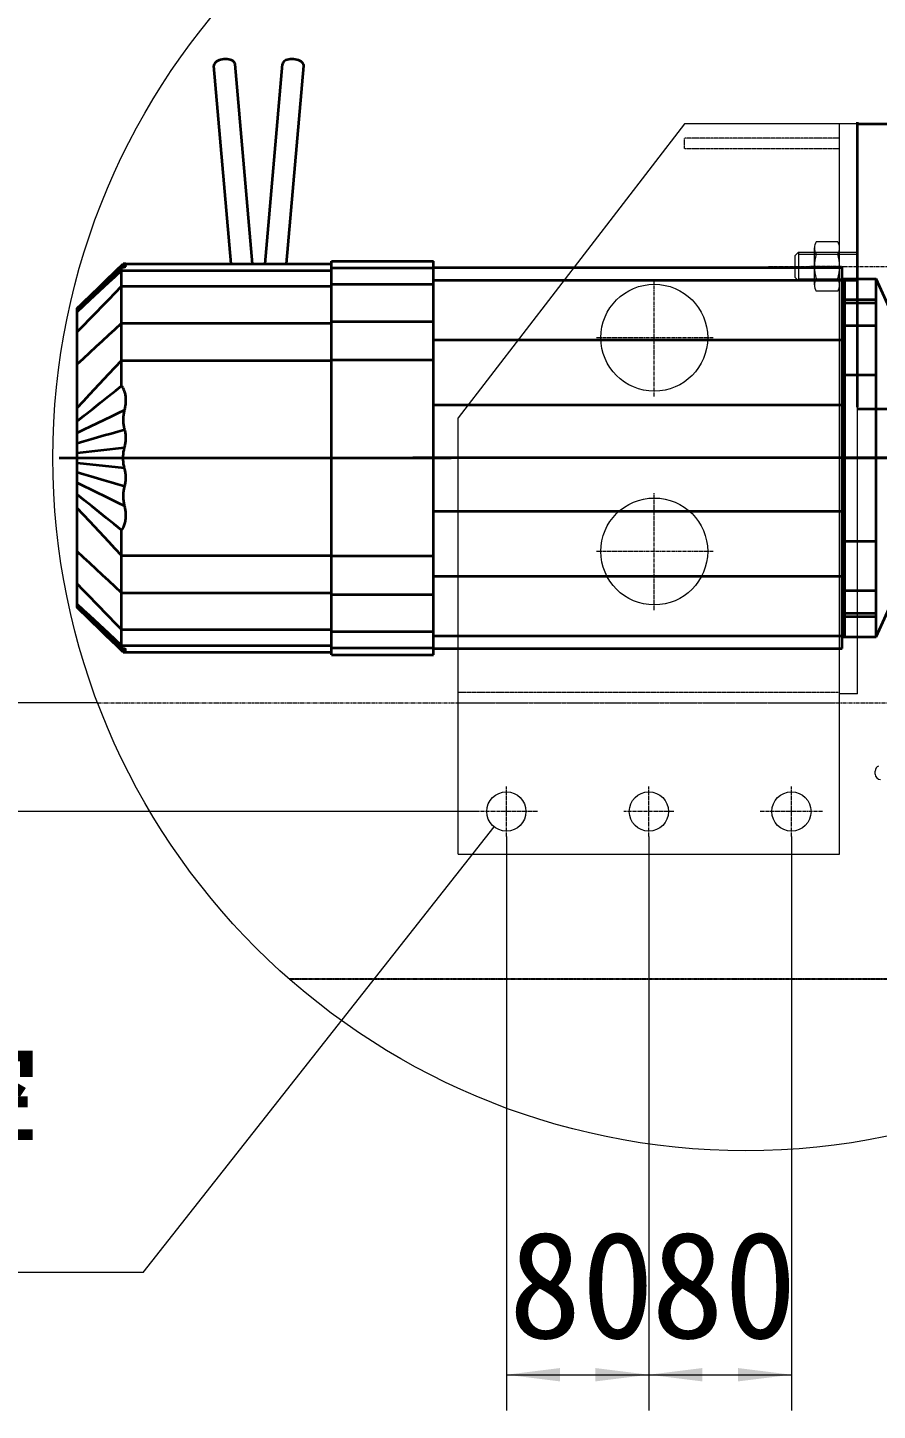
# Model space of a CAD drawing. Header units: millimetres. Extents: x -50460 to 50460, y -35640 to 35640.
# Drawn here: x -37696 to -34834, y 9291 to 13948 of the extents above; entities that cross this region are included whole.
import ezdxf

# ---------------------------------------------------------------- set-up
doc = ezdxf.new("R2010")
doc.units = ezdxf.units.MM
for name, pattern in [('双点画线', [22, 12, -2, 2, -2, 2, -2]), ('点画线', [18, 12, -2, 2, -2]), ('虚线', [2, 1, -1])]:
    doc.linetypes.add(name, pattern=pattern)
doc.layers.get('0').update_dxf_attribs({"lineweight": 35})
for name, color, linetype, lineweight in [('7', 30, '双点画线', 18), ('CDRAFT0', 7, 'Continuous', 15), ('CONV', 4, 'Continuous', 18), ('EB0_1', 7, 'Continuous', 15), ('中心线层', 1, '点画线', 18), ('尺寸线层', 4, 'Continuous', 18), ('细实线层', 3, 'Continuous', 18), ('虚线层', 100, '虚线', 18)]:
    doc.layers.add(name, color=color, linetype=linetype, lineweight=lineweight)
doc.styles.get("Standard").update_dxf_attribs({"font": ''})
doc.styles.get('Standard').set_extended_font_data('宋体')
doc.dimstyles.new('AM_DEMATIC$0', dxfattribs={"dimscale": 120, "dimtxt": 3, "dimasz": 1.5, "dimexe": 1, "dimexo": 0, "dimgap": 1, "dimtad": 1, "dimdsep": 46, "dimtxsty": 'Standard', "dimblk": '_CAXARROW', "dimcen": 0, "dimdle": 3, "dimclrd": 256, "dimclre": 256, "dimclrt": 2, "dimadec": 0, "dimazin": 2, "dimtfac": 0.707107, "dimtdec": 3, "dimtmove": 0, "dimatfit": 3, "dimfxl": 1, "dimfrac": 2, "dimtolj": 1, "dimlwd": 18, "dimarcsym": 0})
doc.dimstyles.new('AM_DEMATIC$3', dxfattribs={"dimscale": 120, "dimtxt": 3.371484, "dimasz": 2.5, "dimexe": 1, "dimexo": 1, "dimgap": 2.088633, "dimtad": 1, "dimtoh": 1, "dimdsep": 46, "dimtxsty": 'Standard', "dimblk": 'NONE', "dimcen": 0, "dimdle": 5, "dimclrd": 256, "dimclre": 256, "dimclrt": 2, "dimadec": 0, "dimazin": 2, "dimtfac": 0.707107, "dimtdec": 3, "dimtofl": 0, "dimtmove": 0, "dimatfit": 0, "dimfxl": 1, "dimfrac": 2, "dimtolj": 1, "dimlwd": 18, "dimarcsym": 0})

# ---------------------------------------------------------------- blocks, each defined once
blk = doc.blocks.new('*X1171')
at = {"layer": '7'}
for p, q in [((-2183, -825), (2183, -825)), ((-2183, -825), (2183, -825)), ((-1538.3, -1755), (1538.3, -1755)), ((-1538.3, -1755), (1538.3, -1755))]:
    blk.add_line(p, q, dxfattribs=at)
at = {"layer": '7', "linetype": '双点画线', "lineweight": 25}
blk.add_line((-1538.3, -1755), (1538.3, -1755), dxfattribs=at)
at = {"layer": 'CDRAFT0', "color": 1, "linetype": 'Continuous', "lineweight": 35}
for p, q in [((-1792, 1323.4), (-1792.2, 1320.3)), ((-1733.9, 654), (-1792.2, 1320.3)), ((-1790.9, 1326.5), (-1792, 1323.4)), ((-1789, 1329.5), (-1790.9, 1326.5)), ((-1786.3, 1332.3), (-1789, 1329.5)), ((-1782.9, 1335), (-1786.3, 1332.3)), ((-1778.8, 1337.4), (-1782.9, 1335)), ((-1774.1, 1339.4), (-1778.8, 1337.4)), ((-1769, 1341), (-1774.1, 1339.4)), ((-1763.6, 1342.2), (-1769, 1341)), ((-1758, 1342.9), (-1763.6, 1342.2)), ((-1752.4, 1343.2), (-1758, 1342.9)), ((-1746.8, 1342.9), (-1752.4, 1343.2)), ((-1741.5, 1342.2), (-1746.8, 1342.9)), ((-1736.6, 1341), (-1741.5, 1342.2)), ((-1732.1, 1339.4), (-1736.6, 1341)), ((-1728.3, 1337.4), (-1732.1, 1339.4)), ((-1725.1, 1335.1), (-1728.3, 1337.4)), ((-1722.7, 1332.4), (-1725.1, 1335.1)), ((-1721.1, 1329.6), (-1722.7, 1332.4)), ((-1720.4, 1326.5), (-1721.1, 1329.6)), ((-1661.6, 654), (-1720.4, 1326.5)), ((-1619.4, 654), (-1560.6, 1326.5)), ((-1559.9, 1329.6), (-1560.6, 1326.5)), ((-1558.3, 1332.4), (-1559.9, 1329.6)), ((-1555.9, 1335.1), (-1558.3, 1332.4)), ((-1552.7, 1337.4), (-1555.9, 1335.1)), ((-1548.9, 1339.4), (-1552.7, 1337.4)), ((-1544.4, 1341), (-1548.9, 1339.4)), ((-1547.2, 654), (-1488.9, 1320.3)), ((-1539.5, 1342.2), (-1544.4, 1341)), ((-1534.2, 1342.9), (-1539.5, 1342.2)), ((-1528.6, 1343.2), (-1534.2, 1342.9)), ((-1523, 1342.9), (-1528.6, 1343.2)), ((-1517.4, 1342.2), (-1523, 1342.9)), ((-1512, 1341), (-1517.4, 1342.2)), ((-1506.9, 1339.4), (-1512, 1341)), ((-1502.3, 1337.4), (-1506.9, 1339.4)), ((-1498.2, 1335), (-1502.3, 1337.4)), ((-1494.7, 1332.3), (-1498.2, 1335)), ((-1492, 1329.5), (-1494.7, 1332.3)), ((-1490.1, 1326.5), (-1492, 1329.5)), ((-1489, 1323.4), (-1490.1, 1326.5)), ((-1488.9, 1320.3), (-1489, 1323.4)), ((-2121.1, 630.9), (-2097.2, 654)), ((-2097.1, 654), (-2097.2, 654)), ((-2097.2, 654), (-1395.1, 654)), ((-2096.9, 654), (-2097.1, 654)), ((-2096.5, 654), (-2096.9, 654)), ((-2096.1, 653.9), (-2096.5, 654)), ((-2095.6, 653.9), (-2096.1, 653.9)), ((-2095.1, 653.9), (-2095.6, 653.9)), ((-2094.5, 653.9), (-2095.1, 653.9)), ((-2093.9, 653.8), (-2094.5, 653.9)), ((-2094.3, 651.9), (-2093.9, 652.3)), ((-2093.4, 653.8), (-2093.9, 653.8)), ((-2093.9, 652.3), (-2093.1, 653)), ((-2092.8, 653.8), (-2093.4, 653.8)), ((-2093.1, 653), (-2092.7, 653.4)), ((-2092.4, 653.7), (-2092.8, 653.8)), ((-2092.7, 653.4), (-2092.4, 653.7)), ((-2091.8, 653.7), (-2092.4, 653.7)), ((-2091.9, 652.1), (-2091.2, 652.2)), ((-2091.1, 653.7), (-2091.8, 653.7)), ((-2091.2, 652.2), (-2090.5, 652.3)), ((-2090.5, 653.6), (-2091.1, 653.7)), ((-2089.8, 653.6), (-2090.5, 653.6)), ((-2090.5, 652.3), (-2089.8, 652.4)), ((-2089.2, 653.5), (-2089.8, 653.6)), ((-2089.8, 652.4), (-2089.1, 652.6)), ((-2088.7, 653.4), (-2089.2, 653.5)), ((-2089.1, 652.6), (-2088.6, 652.7)), ((-2088.3, 653.3), (-2088.7, 653.4)), ((-2088.6, 652.7), (-2088.2, 652.8)), ((-2088.1, 653.2), (-2088.3, 653.3)), ((-2088.2, 652.8), (-2088, 653)), ((-2088, 653.1), (-2088.1, 653.2)), ((-2088, 653), (-2088, 653.1)), ((-1395.1, 663), (-1052.5, 663)), ((-1395.1, -663), (-1395.1, 663)), ((-1052.5, -663), (-1052.5, 663)), ((-2158.4, 594.8), (-2145.1, 607.7)), ((-2152.8, 593.4), (-2127.4, 617.8)), ((-2145.4, 591.7), (-2123.9, 611.5)), ((-2145.1, 607.7), (-2133.1, 619.3)), ((-2144.7, 604.7), (-2132.4, 616.3)), ((-2133.1, 619.3), (-2121.1, 630.9)), ((-2132.4, 616.3), (-2120.3, 627.9)), ((-2127.4, 617.8), (-2102.5, 641.6)), ((-2123.9, 611.5), (-2102.5, 631.3)), ((-2120.3, 627.9), (-2108.1, 639.4)), ((-2108.1, 639.4), (-2096, 650.9)), ((-2102.5, 641.6), (-2100.4, 641.9)), ((-2102.5, 243.2), (-2102.5, 641.6)), ((-2102.5, 631.3), (-1395.1, 631.3)), ((-2100.4, 641.9), (-2098.6, 642.2)), ((-2098.6, 642.2), (-2096.8, 642.4)), ((-2098.5, 642.2), (-2097.4, 643.2)), ((-2097.4, 643.2), (-2096.3, 644.3)), ((-2096.8, 642.4), (-2095.3, 642.7)), ((-2096.3, 644.3), (-2095.1, 645.3)), ((-2096.1, 650.7), (-2096, 650.9)), ((-2096.1, 650.4), (-2096.1, 650.7)), ((-2095.8, 650.1), (-2096.1, 650.4)), ((-2096, 650.9), (-2095.6, 651.2)), ((-2095.4, 649.8), (-2095.8, 650.1)), ((-2095.6, 651.2), (-2095.1, 651.4)), ((-2094.9, 649.5), (-2095.4, 649.8)), ((-2095.3, 642.7), (-2093.9, 643)), ((-2095.1, 651.4), (-2094.5, 651.6)), ((-2095.1, 645.3), (-2094, 646.4)), ((-2094.3, 649.3), (-2094.9, 649.5)), ((-2094.7, 651.5), (-2094.3, 651.9)), ((-2094.5, 651.6), (-2093.8, 651.7)), ((-2093.6, 649), (-2094.3, 649.3)), ((-2094, 646.4), (-2092.9, 647.4)), ((-2093.9, 643), (-2092.7, 643.3)), ((-2093.8, 651.7), (-2093.1, 651.9)), ((-2092.9, 648.8), (-2093.6, 649)), ((-2093.1, 651.9), (-2092.5, 652)), ((-2092.3, 648.6), (-2092.9, 648.8)), ((-2092.9, 647.4), (-2091.8, 648.5)), ((-2092.7, 643.3), (-2091.7, 643.6)), ((-2092.5, 652), (-2091.9, 652.1)), ((-2091.8, 648.5), (-2092.3, 648.6)), ((-2091.3, 648.3), (-2091.8, 648.5)), ((-2091.7, 643.6), (-2090.7, 644)), ((-2090.8, 648.2), (-2091.3, 648.3)), ((-2090.3, 648), (-2090.8, 648.2)), ((-2090.7, 644), (-2089.9, 644.3)), ((-2089.8, 647.8), (-2090.3, 648)), ((-2089.9, 644.3), (-2089.3, 644.6)), ((-2089.3, 647.6), (-2089.8, 647.8)), ((-2088.9, 647.3), (-2089.3, 647.6)), ((-2089.3, 644.6), (-2088.7, 644.9)), ((-2088.5, 647.1), (-2088.9, 647.3)), ((-2088.7, 644.9), (-2088.3, 645.2)), ((-2088.1, 646.8), (-2088.5, 647.1)), ((-2088.3, 645.2), (-2088, 645.5)), ((-2087.9, 646.5), (-2088.1, 646.8)), ((-2088, 645.5), (-2087.9, 645.9)), ((-2087.8, 646.2), (-2087.9, 646.5)), ((-2087.9, 645.9), (-2087.8, 646.2)), ((-1395.1, 640.2), (-1052.5, 640.2)), ((-1052.5, 642), (324.5, 642)), ((324.5, -642), (324.5, 642)), ((-2209.7, 532.2), (-2145.4, 591.7)), ((-2202.7, 545.6), (-2177.8, 569.5)), ((-2198.6, 556.1), (-2185.2, 569)), ((-2198.3, 553.7), (-2184.8, 566.5)), ((-2185.2, 569), (-2171.8, 582)), ((-2184.8, 566.5), (-2171.4, 579.3)), ((-2177.8, 569.5), (-2152.8, 593.4)), ((-2171.8, 582), (-2158.4, 594.8)), ((-2171.4, 579.3), (-2158, 592)), ((-2158, 592), (-2144.7, 604.7)), ((-2123.9, 556.1), (-2102.5, 578.1)), ((-2102.5, 578.1), (-1395.1, 578.1)), ((-1395.1, 585.1), (-1052.5, 585.1)), ((-1052.5, 599), (324.5, 599)), ((324.5, 603), (438.5, 603)), ((333.5, -603), (333.5, 603)), ((564.7, 324.2), (438.5, 603)), ((438.5, -603), (438.5, 603)), ((-2252.5, 497.9), (-2227.5, 521.9)), ((-2252.5, 504), (-2239, 517.1)), ((-2252.5, 502.3), (-2238.9, 515.2)), ((-2252.5, 492.6), (-2231.1, 512.4)), ((-2239, 517.1), (-2225.5, 530.1)), ((-2238.9, 515.2), (-2225.3, 528.1)), ((-2231.1, 512.4), (-2209.7, 532.2)), ((-2227.5, 521.9), (-2202.7, 545.6)), ((-2225.5, 530.1), (-2212, 543.1)), ((-2225.3, 528.1), (-2211.8, 540.9)), ((-2212, 543.1), (-2198.6, 556.1)), ((-2211.8, 540.9), (-2198.3, 553.7)), ((-2166.8, 512.2), (-2145.4, 534.1)), ((-2145.4, 534.1), (-2123.9, 556.1)), ((324.5, 534.1), (438.5, 534.1)), ((324.5, 522.5), (438.5, 522.5)), ((-2252.5, -502.3), (-2252.5, 504)), ((-2252.5, 498.1), (-2251.5, 499)), ((-2251.5, 499), (-2250.5, 500)), ((-2250.5, 500), (-2249.5, 500.9)), ((-2249.5, 500.9), (-2248.4, 501.9)), ((-2248.4, 501.9), (-2247.4, 502.8)), ((-2247.4, 502.8), (-2246.4, 503.8)), ((-2231.1, 446.3), (-2209.7, 468.3)), ((-2209.7, 468.3), (-2188.2, 490.2)), ((-2188.2, 490.2), (-2166.8, 512.2)), ((-2252.5, 424.4), (-2231.1, 446.3)), ((-2145.4, 414.4), (-2123.9, 434.2)), ((-2123.9, 434.2), (-2102.5, 454)), ((-2102.5, 454), (-1395.1, 454)), ((-1395.1, 459.5), (-1052.5, 459.5)), ((324.5, 446.1), (438.5, 446.1)), ((-2209.7, 355), (-2188.2, 374.8)), ((-2188.2, 374.8), (-2166.8, 394.6)), ((-2166.8, 394.6), (-2145.4, 414.4)), ((-1052.5, 398.2), (324.5, 398.2)), ((-2252.5, 315.4), (-2231.1, 335.2)), ((-2231.1, 335.2), (-2209.7, 355)), ((-2123.9, 305.8), (-2102.5, 328.6)), ((-2102.5, 328.6), (-1395.1, 328.6)), ((-1395.1, 329.9), (-1052.5, 329.9)), ((-2209.7, 214.5), (-2145.4, 283)), ((-2145.4, 283), (-2123.9, 305.8)), ((324.5, 279.9), (438.5, 279.9)), ((-2122.1, 227.5), (-2102.5, 243.2)), ((-2100.7, 240.8), (-2102.5, 243.2)), ((-2099, 238.4), (-2100.7, 240.8)), ((-2097.4, 235.8), (-2099, 238.4)), ((-2096, 233.2), (-2097.4, 235.8)), ((-2094.7, 230.4), (-2096, 233.2)), ((-2252.5, 168.9), (-2231.1, 191.7)), ((-2231.1, 191.7), (-2209.7, 214.5)), ((-2201, 164.4), (-2173.2, 186.6)), ((-2173.2, 186.6), (-2146.3, 208.1)), ((-2146.3, 208.1), (-2122.1, 227.5)), ((-2093.5, 227.6), (-2094.7, 230.4)), ((-2092.4, 224.6), (-2093.5, 227.6)), ((-2091.4, 221.5), (-2092.4, 224.6)), ((-2090.6, 218.3), (-2091.4, 221.5)), ((-2089.8, 215), (-2090.6, 218.3)), ((-2089.2, 211.6), (-2089.8, 215)), ((-2088.7, 208.1), (-2089.2, 211.6)), ((-2088.3, 204.6), (-2088.7, 208.1)), ((-2088, 201), (-2088.3, 204.6)), ((-2088.3, 183.2), (-2088.1, 186.8)), ((-2088.1, 186.8), (-2087.9, 190.3)), ((-2087.9, 197.5), (-2088, 201)), ((-2087.8, 193.9), (-2087.9, 197.5)), ((-2087.9, 190.3), (-2087.8, 193.9)), ((-2252.5, 123.3), (-2228, 142.8)), ((-2228, 142.8), (-2201, 164.4)), ((-2206.6, 106.6), (-2137.7, 140.1)), ((-2137.7, 140.1), (-2114.7, 151.3)), ((-2114.7, 151.3), (-2091.8, 162.5)), ((-2095.6, 139.2), (-2095.2, 143.5)), ((-2095.2, 143.5), (-2094.6, 147.6)), ((-2094.6, 147.6), (-2094.1, 151.3)), ((-2094.1, 151.3), (-2093.4, 154.7)), ((-2093.4, 154.7), (-2092.8, 157.7)), ((-2092.8, 157.7), (-2092.3, 160.3)), ((-2092.3, 160.3), (-2091.8, 162.5)), ((-2091.8, 162.5), (-2091.4, 164.2)), ((-2091.4, 164.2), (-2090.9, 166.3)), ((-2090.9, 166.3), (-2090.4, 168.6)), ((-2090.4, 168.6), (-2090, 171.1)), ((-2090, 171.1), (-2089.5, 173.8)), ((-2089.5, 173.8), (-2089.1, 176.7)), ((-2089.1, 176.7), (-2088.7, 179.9)), ((-2088.7, 179.9), (-2088.3, 183.2)), ((-1052.5, 179), (324.5, 179)), ((-2252.5, 84.2), (-2229.5, 95.4)), ((-2229.5, 95.4), (-2206.6, 106.6)), ((-2114.8, 89.5), (-2091.9, 96.1)), ((-2096.1, 129.9), (-2095.9, 134.7)), ((-2096.1, 125.1), (-2096.1, 129.9)), ((-2095.9, 120.5), (-2096.1, 125.1)), ((-2095.9, 134.7), (-2095.6, 139.2)), ((-2095.6, 116.3), (-2095.9, 120.5)), ((-2095.2, 112.3), (-2095.6, 116.3)), ((-2094.7, 108.8), (-2095.2, 112.3)), ((-2094.1, 105.5), (-2094.7, 108.8)), ((-2093.5, 102.6), (-2094.1, 105.5)), ((-2092.9, 100.1), (-2093.5, 102.6)), ((-2092.4, 97.9), (-2092.9, 100.1)), ((-2091.9, 96.1), (-2092.4, 97.9)), ((-2091.2, 93.7), (-2091.9, 96.1)), ((-2090.5, 90.8), (-2091.2, 93.7)), ((-2252.5, 49.6), (-2229.6, 56.2)), ((-2229.6, 56.2), (-2206.6, 62.9)), ((-2206.6, 62.9), (-2160.7, 76.2)), ((-2160.7, 76.2), (-2137.8, 82.8)), ((-2137.8, 82.8), (-2114.8, 89.5)), ((-2089.8, 87.3), (-2090.5, 90.8)), ((-2090.1, 44.8), (-2089.5, 48.2)), ((-2089.2, 83.8), (-2089.8, 87.3)), ((-2089.5, 48.2), (-2089, 51.7)), ((-2088.7, 80.2), (-2089.2, 83.8)), ((-2089, 51.7), (-2088.6, 55.3)), ((-2088.4, 76.7), (-2088.7, 80.2)), ((-2088.6, 55.3), (-2088.3, 58.8)), ((-2088.1, 73.1), (-2088.4, 76.7)), ((-2088.3, 58.8), (-2088.1, 62.4)), ((-2088, 69.5), (-2088.1, 73.1)), ((-2088.1, 62.4), (-2088, 66)), ((-2088, 66), (-2088, 69.5)), ((-2252.5, 17.3), (-2092.4, 34.9)), ((-2097.1, 2.3), (-2096.9, 7.2)), ((-2097.1, -2.8), (-2097.1, 2.3)), ((-2096.9, 7.2), (-2096.6, 11.9)), ((-2096.6, 11.9), (-2096.1, 16.3)), ((-2096.1, 16.3), (-2095.5, 20.3)), ((-2095.5, 20.3), (-2094.9, 24)), ((-2094.9, 24), (-2094.2, 27.3)), ((-2094.2, 27.3), (-2093.5, 30.3)), ((-2093.5, 30.3), (-2092.9, 32.8)), ((-2092.9, 32.8), (-2092.4, 34.9)), ((-2092.4, 34.9), (-2091.9, 36.8)), ((-2091.9, 36.8), (-2091.3, 39.1)), ((-2091.3, 39.1), (-2090.7, 41.7)), ((-2090.7, 41.7), (-2090.1, 44.8)), ((402.8, 0), (-1121.8, 0)), ((780.8, 0), (312.2, 0)), ((333.5, 0), (759.5, 0)), ((-2312.5, 0), (-992.5, 0)), ((-2092.4, -34.9), (-2252.5, -17.3)), ((-2096.9, -7.7), (-2097.1, -2.8)), ((-2096.6, -12.2), (-2096.9, -7.7)), ((-2096.1, -16.5), (-2096.6, -12.2)), ((-2095.5, -20.5), (-2096.1, -16.5)), ((-2094.9, -24.1), (-2095.5, -20.5)), ((-2094.2, -27.4), (-2094.9, -24.1)), ((-2093.5, -30.3), (-2094.2, -27.4)), ((-2092.9, -32.8), (-2093.5, -30.3)), ((-2092.4, -34.9), (-2092.9, -32.8)), ((-2091.8, -36.8), (-2092.4, -34.9)), ((-2091.3, -39.1), (-2091.8, -36.8)), ((-2090.7, -41.8), (-2091.3, -39.1)), ((-2090.1, -44.8), (-2090.7, -41.8)), ((-2089.5, -48.1), (-2090.1, -44.8)), ((-2229.6, -56.2), (-2252.5, -49.6)), ((-2229.5, -95.4), (-2252.5, -84.2)), ((-2206.6, -62.9), (-2229.6, -56.2)), ((-2160.7, -76.2), (-2206.6, -62.9)), ((-2137.8, -82.8), (-2160.7, -76.2)), ((-2114.8, -89.5), (-2137.8, -82.8)), ((-2091.9, -96.1), (-2114.8, -89.5)), ((-2091.3, -94), (-2090.7, -91.5)), ((-2090.7, -91.5), (-2090, -88.5)), ((-2090, -88.5), (-2089.4, -85)), ((-2089, -51.7), (-2089.5, -48.1)), ((-2089.4, -85), (-2088.9, -81.3)), ((-2088.6, -55.4), (-2089, -51.7)), ((-2088.9, -81.3), (-2088.5, -77.6)), ((-2088.2, -59.1), (-2088.6, -55.4)), ((-2088.5, -77.6), (-2088.2, -73.9)), ((-2088.1, -62.8), (-2088.2, -59.1)), ((-2088.2, -73.9), (-2088, -70.2)), ((-2088, -66.5), (-2088.1, -62.8)), ((-2088, -70.2), (-2088, -66.5)), ((-2227.5, -143.3), (-2252.5, -123.3)), ((-2206.6, -106.6), (-2229.5, -95.4)), ((-2137.7, -140.1), (-2206.6, -106.6)), ((-2096.1, -125.5), (-2096, -120.8)), ((-2096.1, -130.3), (-2096.1, -125.5)), ((-2095.9, -135), (-2096.1, -130.3)), ((-2096, -120.8), (-2095.6, -116.5)), ((-2095.6, -139.5), (-2095.9, -135)), ((-2095.6, -116.5), (-2095.2, -112.5)), ((-2095.1, -143.8), (-2095.6, -139.5)), ((-2095.2, -112.5), (-2094.7, -108.9)), ((-2094.7, -108.9), (-2094.1, -105.6)), ((-2094.1, -105.6), (-2093.5, -102.7)), ((-2093.5, -102.7), (-2092.9, -100.1)), ((-2092.9, -100.1), (-2092.4, -97.9)), ((-2092.4, -97.9), (-2091.9, -96.1)), ((-2091.9, -96.1), (-2091.3, -94)), ((-2231.1, -191.7), (-2252.5, -168.9)), ((-2202.7, -163), (-2227.5, -143.3)), ((-2177.8, -182.9), (-2202.7, -163)), ((-2152.8, -202.9), (-2177.8, -182.9)), ((-2114.7, -151.3), (-2137.7, -140.1)), ((-2091.8, -162.5), (-2114.7, -151.3)), ((-2094.6, -147.7), (-2095.1, -143.8)), ((-2094, -151.4), (-2094.6, -147.7)), ((-2093.4, -154.8), (-2094, -151.4)), ((-2092.8, -157.7), (-2093.4, -154.8)), ((-2092.3, -160.3), (-2092.8, -157.7)), ((-2091.8, -162.5), (-2092.3, -160.3)), ((-2091.3, -164.6), (-2091.8, -162.5)), ((-2090.7, -167.1), (-2091.3, -164.6)), ((-2090.2, -170), (-2090.7, -167.1)), ((-2089.6, -173.2), (-2090.2, -170)), ((-2089.1, -176.7), (-2089.6, -173.2)), ((-2088.6, -180.5), (-2089.1, -176.7)), ((-2088.2, -184.5), (-2088.6, -180.5)), ((-2088, -188.8), (-2088.2, -184.5)), ((-1052.5, -179), (324.5, -179)), ((-2209.7, -214.5), (-2231.1, -191.7)), ((-2145.4, -283), (-2209.7, -214.5)), ((-2127.4, -223.2), (-2152.8, -202.9)), ((-2102.5, -243.2), (-2127.4, -223.2)), ((-2096.5, -234.2), (-2094.9, -230.9)), ((-2094.9, -230.9), (-2093.5, -227.6)), ((-2093.5, -227.6), (-2092.3, -224.2)), ((-2092.3, -224.2), (-2091.2, -220.7)), ((-2091.2, -220.7), (-2090.3, -217.1)), ((-2090.3, -217.1), (-2089.5, -213.3)), ((-2089.5, -213.3), (-2088.9, -209.5)), ((-2088.9, -209.5), (-2088.4, -205.6)), ((-2088.4, -205.6), (-2088, -201.5)), ((-2087.8, -193.1), (-2088, -188.8)), ((-2088, -201.5), (-2087.9, -197.4)), ((-2087.9, -197.4), (-2087.8, -193.1)), ((-2102.5, -243.2), (-2100.3, -240.3)), ((-2102.5, -328.6), (-2102.5, -243.2)), ((-2100.3, -240.3), (-2098.3, -237.3)), ((-2098.3, -237.3), (-2096.5, -234.2)), ((-2231.1, -335.2), (-2252.5, -315.4)), ((-2123.9, -305.8), (-2145.4, -283)), ((-2102.5, -328.6), (-2123.9, -305.8)), ((324.5, -279.9), (438.5, -279.9)), ((438.5, -603), (567.5, -318)), ((-2209.7, -355), (-2231.1, -335.2)), ((-2188.2, -374.8), (-2209.7, -355)), ((-2102.5, -328.6), (-1395.1, -328.6)), ((-2102.5, -454), (-2102.5, -328.6)), ((-1395.1, -329.9), (-1052.5, -329.9)), ((-2166.8, -394.6), (-2188.2, -374.8)), ((-2145.4, -414.4), (-2166.8, -394.6)), ((-2123.9, -434.2), (-2145.4, -414.4)), ((-1052.5, -398.2), (324.5, -398.2)), ((-2231.1, -446.3), (-2252.5, -424.4)), ((-2209.7, -468.3), (-2231.1, -446.3)), ((-2102.5, -454), (-2123.9, -434.2)), ((-2102.5, -454), (-1395.1, -454)), ((-2102.5, -578.1), (-2102.5, -454)), ((-1395.1, -459.5), (-1052.5, -459.5)), ((324.5, -446.1), (438.5, -446.1)), ((-2231.1, -512.4), (-2252.5, -492.6)), ((-2228, -521.4), (-2252.5, -497.9)), ((-2251.6, -498.9), (-2252.5, -498.1)), ((-2238.9, -515.2), (-2252.5, -502.3)), ((-2252.5, -504), (-2252.5, -502.3)), ((-2239, -517.1), (-2252.5, -504)), ((-2250.7, -499.8), (-2251.6, -498.9)), ((-2249.7, -500.6), (-2250.7, -499.8)), ((-2248.8, -501.5), (-2249.7, -500.6)), ((-2247.9, -502.4), (-2248.8, -501.5)), ((-2247, -503.2), (-2247.9, -502.4)), ((-2188.2, -490.2), (-2209.7, -468.3)), ((-2145.4, -534.1), (-2188.2, -490.2)), ((-2225.5, -530.1), (-2239, -517.1)), ((-2225.3, -528.1), (-2238.9, -515.2)), ((-2209.7, -532.2), (-2231.1, -512.4)), ((-2201, -547.2), (-2228, -521.4)), ((-2212, -543.1), (-2225.5, -530.1)), ((-2211.8, -540.9), (-2225.3, -528.1)), ((-2198.6, -556.1), (-2212, -543.1)), ((-2184.8, -566.5), (-2211.8, -540.9)), ((-2145.4, -591.7), (-2209.7, -532.2)), ((-2173.2, -573.9), (-2201, -547.2)), ((-2185.2, -569), (-2198.6, -556.1)), ((-2123.9, -556.1), (-2145.4, -534.1)), ((-2102.5, -578.1), (-2123.9, -556.1)), ((324.5, -522.5), (438.5, -522.5)), ((324.5, -534.1), (438.5, -534.1)), ((-2171.8, -582), (-2185.2, -569)), ((-2171.4, -579.3), (-2184.8, -566.5)), ((-2146.3, -599.7), (-2173.2, -573.9)), ((-2158.4, -594.8), (-2171.8, -582)), ((-2158, -592), (-2171.4, -579.3)), ((-2133.1, -619.3), (-2158.4, -594.8)), ((-2144.7, -604.7), (-2158, -592)), ((-2122.1, -622.8), (-2146.3, -599.7)), ((-2123.9, -611.5), (-2145.4, -591.7)), ((-2132.4, -616.3), (-2144.7, -604.7)), ((-2102.5, -578.1), (-1395.1, -578.1)), ((-2102.5, -631.3), (-2102.5, -578.1)), ((-1395.1, -585.1), (-1052.5, -585.1)), ((-1052.5, -599), (324.5, -599)), ((324.5, -603), (438.5, -603)), ((-2121.1, -630.9), (-2133.1, -619.3)), ((-2120.3, -627.9), (-2132.4, -616.3)), ((-2102.5, -631.3), (-2123.9, -611.5)), ((-2102.5, -641.6), (-2122.1, -622.8)), ((-2109.1, -642.5), (-2121.1, -630.9)), ((-2108.1, -639.4), (-2120.3, -627.9)), ((-2097.2, -654), (-2109.1, -642.5)), ((-2096, -650.9), (-2108.1, -639.4)), ((-2102.5, -631.3), (-1395.1, -631.3)), ((-2102.5, -641.6), (-2102.5, -631.3)), ((-2100.5, -641.9), (-2102.5, -641.6)), ((-2098.7, -642.1), (-2100.5, -641.9)), ((-2097.1, -642.4), (-2098.7, -642.1)), ((-2097.4, -643.2), (-2098.5, -642.2)), ((-2096.3, -644.3), (-2097.4, -643.2)), ((-2095.6, -642.7), (-2097.1, -642.4)), ((-2095.1, -645.3), (-2096.3, -644.3)), ((-2096.1, -650.4), (-2095.8, -650.1)), ((-2096.1, -650.7), (-2096.1, -650.4)), ((-2096, -650.9), (-2096.1, -650.7)), ((-2095.6, -651.2), (-2096, -650.9)), ((-2095.8, -650.1), (-2095.4, -649.8)), ((-2094.2, -643), (-2095.6, -642.7)), ((-2095.1, -651.4), (-2095.6, -651.2)), ((-2095.4, -649.8), (-2094.9, -649.6)), ((-2094, -646.4), (-2095.1, -645.3)), ((-2094.5, -651.6), (-2095.1, -651.4)), ((-2094.9, -649.6), (-2094.3, -649.3)), ((-2094.3, -651.9), (-2094.7, -651.5)), ((-2093.8, -651.7), (-2094.5, -651.6)), ((-2094.3, -649.3), (-2093.6, -649)), ((-2093.9, -652.3), (-2094.3, -651.9)), ((-2093, -643.3), (-2094.2, -643)), ((-2091.8, -648.5), (-2094, -646.4)), ((-2093.1, -651.9), (-2093.8, -651.7)), ((-2093.6, -649), (-2092.9, -648.8)), ((-2092.5, -652), (-2093.1, -651.9)), ((-2091.8, -643.6), (-2093, -643.3)), ((-2092.9, -648.8), (-2092.3, -648.6)), ((-2091.9, -652.1), (-2092.5, -652)), ((-2092.3, -648.6), (-2091.8, -648.5)), ((-2091.2, -652.2), (-2091.9, -652.1)), ((-2090.9, -643.9), (-2091.8, -643.6)), ((-2091.8, -648.5), (-2091.3, -648.3)), ((-2091.3, -648.3), (-2090.8, -648.2)), ((-2090, -644.2), (-2090.9, -643.9)), ((-2090.8, -648.2), (-2090.3, -648)), ((-2090.3, -648), (-2089.8, -647.8)), ((-2089.3, -644.6), (-2090, -644.2)), ((-2089.8, -647.8), (-2089.3, -647.6)), ((-2088.7, -644.9), (-2089.3, -644.6)), ((-2089.3, -647.6), (-2088.9, -647.3)), ((-2088.9, -647.3), (-2088.5, -647.1)), ((-2088.3, -645.2), (-2088.7, -644.9)), ((-2088.5, -647.1), (-2088.2, -646.8)), ((-2088, -645.6), (-2088.3, -645.2)), ((-2088.2, -646.8), (-2087.9, -646.5)), ((-2087.9, -645.9), (-2088, -645.6)), ((-2087.8, -646.2), (-2087.9, -645.9)), ((-2087.9, -646.5), (-2087.8, -646.2)), ((-1395.1, -640.2), (-1052.5, -640.2)), ((-1052.5, -642), (324.5, -642)), ((-2097.2, -654), (-1395.1, -654)), ((-2097.2, -654), (-2097.1, -654)), ((-2097.1, -654), (-2096.9, -654)), ((-2096.9, -654), (-2096.5, -654)), ((-2096.5, -654), (-2096.1, -653.9)), ((-2096.1, -653.9), (-2095.6, -653.9)), ((-2095.6, -653.9), (-2095.1, -653.9)), ((-2095.1, -653.9), (-2094.5, -653.9)), ((-2094.5, -653.9), (-2093.9, -653.8)), ((-2093.5, -652.6), (-2093.9, -652.3)), ((-2093.9, -653.8), (-2093.4, -653.8)), ((-2093.1, -653), (-2093.5, -652.6)), ((-2093.4, -653.8), (-2092.8, -653.8)), ((-2092.7, -653.4), (-2093.1, -653)), ((-2092.8, -653.8), (-2092.4, -653.7)), ((-2092.4, -653.7), (-2092.7, -653.4)), ((-2092.4, -653.7), (-2091.8, -653.7)), ((-2091.8, -653.7), (-2091.1, -653.7)), ((-2090.4, -652.3), (-2091.2, -652.2)), ((-2091.1, -653.7), (-2090.4, -653.6)), ((-2089.6, -652.4), (-2090.4, -652.3)), ((-2090.4, -653.6), (-2089.8, -653.5)), ((-2089.8, -653.5), (-2089.1, -653.5)), ((-2089, -652.6), (-2089.6, -652.4)), ((-2089.1, -653.5), (-2088.6, -653.4)), ((-2088.6, -652.7), (-2089, -652.6)), ((-2088.2, -652.8), (-2088.6, -652.7)), ((-2088.6, -653.4), (-2088.3, -653.3)), ((-2088.3, -653.3), (-2088.1, -653.2)), ((-2088, -653), (-2088.2, -652.8)), ((-2088.1, -653.2), (-2088, -653.1)), ((-2088, -653.1), (-2088, -653)), ((-1395.1, -663), (-1052.5, -663))]:
    blk.add_line(p, q, dxfattribs=at)
at = {"layer": 'CONV'}
blk.add_line((-1538.3, -1755), (1538.3, -1755), dxfattribs=at)
at = {"layer": 'EB0_1'}
for p, q in [((-206.5, 1125), (-968.5, 135)), ((375.5, 1125), (-206.5, 1125)), ((315.5, -1335), (315.5, 1125)), ((375.5, -795), (375.5, 1125)), ((230.9, 582.6), (230.9, 707.4)), ((309.4, 728.1), (237, 728.1)), ((315.5, 582.6), (315.5, 707.4)), ((177.5, 693), (165.5, 681)), ((165.5, 681), (165.5, 609)), ((177.5, 693), (177.5, 597)), ((177.5, 693), (315.5, 693)), ((237, 686.6), (309.4, 686.6)), ((315.5, 686.7), (375.5, 686.7)), ((177.5, 597), (165.5, 609)), ((177.5, 597), (315.5, 597)), ((237, 603.4), (309.4, 603.4)), ((309.4, 561.9), (237, 561.9)), ((315.5, 603.3), (375.5, 603.3)), ((-968.5, -1335), (-968.5, 135)), ((375.5, -795), (315.5, -795)), ((435.5, -1065), (435.5, -1054.7)), ((-968.5, -1335), (315.5, -1335))]:
    blk.add_line(p, q, dxfattribs=at)
at = {"layer": 'EB0_1', "linetype": 'Continuous', "lineweight": 35}
for p, q in [((375.5, 171), (375.5, 1131)), ((375.5, 1125), (567.5, 1125)), ((375.5, 165), (567.5, 165))]:
    blk.add_line(p, q, dxfattribs=at)
at = {"layer": 'EB0_1'}
for centre, radius in [((-308.5, 405), 180), ((-308.5, -315), 180), ((-806.5, -1191), 66), ((-326.5, -1191), 66), ((153.5, -1191), 66)]:
    blk.add_circle(centre, radius, dxfattribs=at)
for centre, radius, start, end in [((269.2, 707.4), 38.3, 147.1328, 212.8672), ((277.2, 707.4), 38.3, 327.1328, 32.8672), ((374.9, 645), 144, 163.2213, 196.7787), ((171.5, 645), 144, 343.2213, 16.7787), ((269.2, 582.6), 38.3, 147.1328, 212.8672), ((277.2, 582.6), 38.3, 327.1328, 32.8672), ((453.5, -1054.7), 18, 110.2886, 180), ((453.5, -1065), 18, 180, 270)]:
    blk.add_arc(centre, radius, start, end, dxfattribs=at)
at = {"layer": '中心线层', "linetype": '点画线', "lineweight": 18}
for p, q in [((76.3, 645), (1657.9, 645)), ((321.6, 645), (212.9, 645)), ((-308.5, 207), (-308.5, 603)), ((-110.5, 405), (-506.5, 405)), ((-308.5, -513), (-308.5, -117)), ((-110.5, -315), (-506.5, -315)), ((-806.5, -1275), (-806.5, -1107)), ((-326.5, -1275), (-326.5, -1107)), ((153.5, -1275), (153.5, -1107)), ((-701.5, -1191), (-911.5, -1191)), ((-242.5, -1191), (-410.5, -1191)), ((258.5, -1191), (48.5, -1191))]:
    blk.add_line(p, q, dxfattribs=at)
at = {"layer": '尺寸线层'}
blk.add_circle((0, 0), 2333.7, dxfattribs=at)
at = {"layer": '细实线层'}
for p, q in [((177.5, 686.7), (315.5, 686.7)), ((315.5, 693), (375.5, 693)), ((177.5, 603.3), (315.5, 603.3)), ((315.5, 597), (375.5, 597))]:
    blk.add_line(p, q, dxfattribs=at)
at = {"layer": '虚线层'}
for p, q in [((-206.5, 1041), (-206.5, 1077)), ((315.5, 1077), (-206.5, 1077)), ((315.5, 1041), (-206.5, 1041)), ((-968.5, -789), (315.5, -789)), ((-968.5, -825), (315.5, -825))]:
    blk.add_line(p, q, dxfattribs=at)
blk = doc.blocks.new('*X1172')
at = {"layer": '尺寸线层', "linetype": 'Continuous', "lineweight": 18, "transparency": 16777216}
for points in [[(-37974.8, 11673.8), (-37997.3, 11853.8), (-37952.3, 11853.8)], [(-37974.8, 11307.8), (-37997.3, 11127.8), (-37952.3, 11127.8)]]:
    blk.add_hatch(color=256, dxfattribs=at).paths.add_polyline_path(points, flags=0)
blk.add_line((-37974.8, 10947.8), (-37974.8, 12033.8), dxfattribs=at)
at = {"layer": '尺寸线层', "transparency": 16777216}
for p, q in [((-37460.4, 11673.8), (-38094.8, 11673.8)), ((-36188.8, 11307.8), (-38094.8, 11307.8))]:
    blk.add_line(p, q, dxfattribs=at)
at = {"layer": '尺寸线层', "color": 2, "transparency": 16777216, "insert": (-38274.8, 11539.6), "char_height": 360, "width": 872, "attachment_point": 5, "rotation": 90, "line_spacing_factor": 1.37}
blk.add_mtext('61', dxfattribs=at)
blk = doc.blocks.new('_CAXARROW')
blk.add_hatch(color=0).paths.add_polyline_path([(0, 0), (-1, 0.125), (-1, -0.125)], flags=0)
blk = doc.blocks.new('*X1173')
at = {"layer": '尺寸线层', "linetype": 'Continuous', "lineweight": 18, "transparency": 16777216}
for points in [[(-36083.8, 9410.5), (-35903.8, 9433), (-35903.8, 9388)], [(-35603.8, 9410.5), (-35783.8, 9433), (-35783.8, 9388)]]:
    blk.add_hatch(color=256, dxfattribs=at).paths.add_polyline_path(points, flags=0)
at = {"layer": '尺寸线层', "transparency": 16777216}
for p, q in [((-36083.8, 11223.8), (-36083.8, 9290.5)), ((-35603.8, 11223.8), (-35603.8, 9290.5))]:
    blk.add_line(p, q, dxfattribs=at)
at = {"layer": '尺寸线层', "linetype": 'Continuous', "lineweight": 18, "transparency": 16777216}
blk.add_line((-36083.8, 9410.5), (-35603.8, 9410.5), dxfattribs=at)
at = {"layer": '尺寸线层', "color": 2, "transparency": 16777216, "insert": (-35830.8, 9710.5), "char_height": 360, "width": 928, "attachment_point": 5, "line_spacing_factor": 1.37}
blk.add_mtext('80', dxfattribs=at)
blk = doc.blocks.new('*X1174')
at = {"layer": '尺寸线层', "linetype": 'Continuous', "lineweight": 18, "transparency": 16777216}
for points in [[(-35603.8, 9410.5), (-35423.8, 9433), (-35423.8, 9388)], [(-35123.8, 9410.5), (-35303.8, 9433), (-35303.8, 9388)]]:
    blk.add_hatch(color=256, dxfattribs=at).paths.add_polyline_path(points, flags=0)
at = {"layer": '尺寸线层', "transparency": 16777216}
for p, q in [((-35603.8, 11223.8), (-35603.8, 9290.5)), ((-35123.8, 11223.8), (-35123.8, 9290.5))]:
    blk.add_line(p, q, dxfattribs=at)
at = {"layer": '尺寸线层', "linetype": 'Continuous', "lineweight": 18, "transparency": 16777216}
blk.add_line((-35603.8, 9410.5), (-35123.8, 9410.5), dxfattribs=at)
at = {"layer": '尺寸线层', "color": 2, "transparency": 16777216, "insert": (-35350.8, 9710.5), "char_height": 360, "width": 928, "attachment_point": 5, "line_spacing_factor": 1.37}
blk.add_mtext('80', dxfattribs=at)
blk = doc.blocks.new('*X1175')
at = {"layer": '尺寸线层', "linetype": 'Continuous', "lineweight": 18, "transparency": 16777216}
for q in [(-36124.7, 11255.9), (-40222.6, 9754.9)]:
    blk.add_line((-37307.4, 9754.9), q, dxfattribs=at)
at = {"layer": '尺寸线层', "color": 2, "transparency": 16777216, "insert": (-38944.8, 10274.1), "char_height": 404.58, "width": 5021.264, "attachment_point": 5, "line_spacing_factor": 1.37}
blk.add_mtext('3-%%C22贯穿', dxfattribs=at)
blk = doc.blocks.new('_NONE')

msp = doc.modelspace()

# ---------------------------------------------------------------- block references
at = {"layer": '尺寸线层'}
msp.add_blockref('*X1171', (-35277.335, 12498.787), dxfattribs=at)

# ---------------------------------------------------------------- dimensions: what is measured, and where the dimension line sits
dim = msp.add_linear_dim(base=(-37974.811, 11673.784), p1=(-36188.845, 11307.784), p2=(-37460.374, 11673.784), angle=90, text='61', dimstyle='AM_DEMATIC$0', override={"dimsah": 1, "dimtfill": 1, "dimtzin": 8}, dxfattribs=at)
dim.commit()
dim.dimension.update_dxf_attribs({"geometry": '*X1172', "text_midpoint": (-37974.811, 11513.644), "dimtype": 160})
dim = msp.add_diameter_dim_2p(p1=(-36042.998, 11359.626), p2=(-36124.691, 11255.942), text='3-%%C22贯穿', dimstyle='AM_DEMATIC$3', override={"dimsah": 1, "dimtmove": 2, "dimtfill": 1, "dimtzin": 8}, dxfattribs=at)
dim.commit()
dim.dimension.update_dxf_attribs({"geometry": '*X1175', "text_midpoint": (-37307.377, 9754.883), "dimtype": 163})
for base, p1, p2, picture, middle in [((-35603.845, 9410.513), (-36083.845, 11223.784), (-35603.845, 11223.784), '*X1173', (-35843.845, 9410.513)), ((-35123.845, 9410.513), (-35603.845, 11223.784), (-35123.845, 11223.784), '*X1174', (-35363.845, 9410.513))]:
    dim = msp.add_linear_dim(base=base, p1=p1, p2=p2, text='80', dimstyle='AM_DEMATIC$0', override={"dimsah": 1, "dimtfill": 1, "dimtzin": 8}, dxfattribs=at)
    dim.commit()
    dim.dimension.update_dxf_attribs({"geometry": picture, "text_midpoint": middle})

doc.saveas('drawing.dxf')
